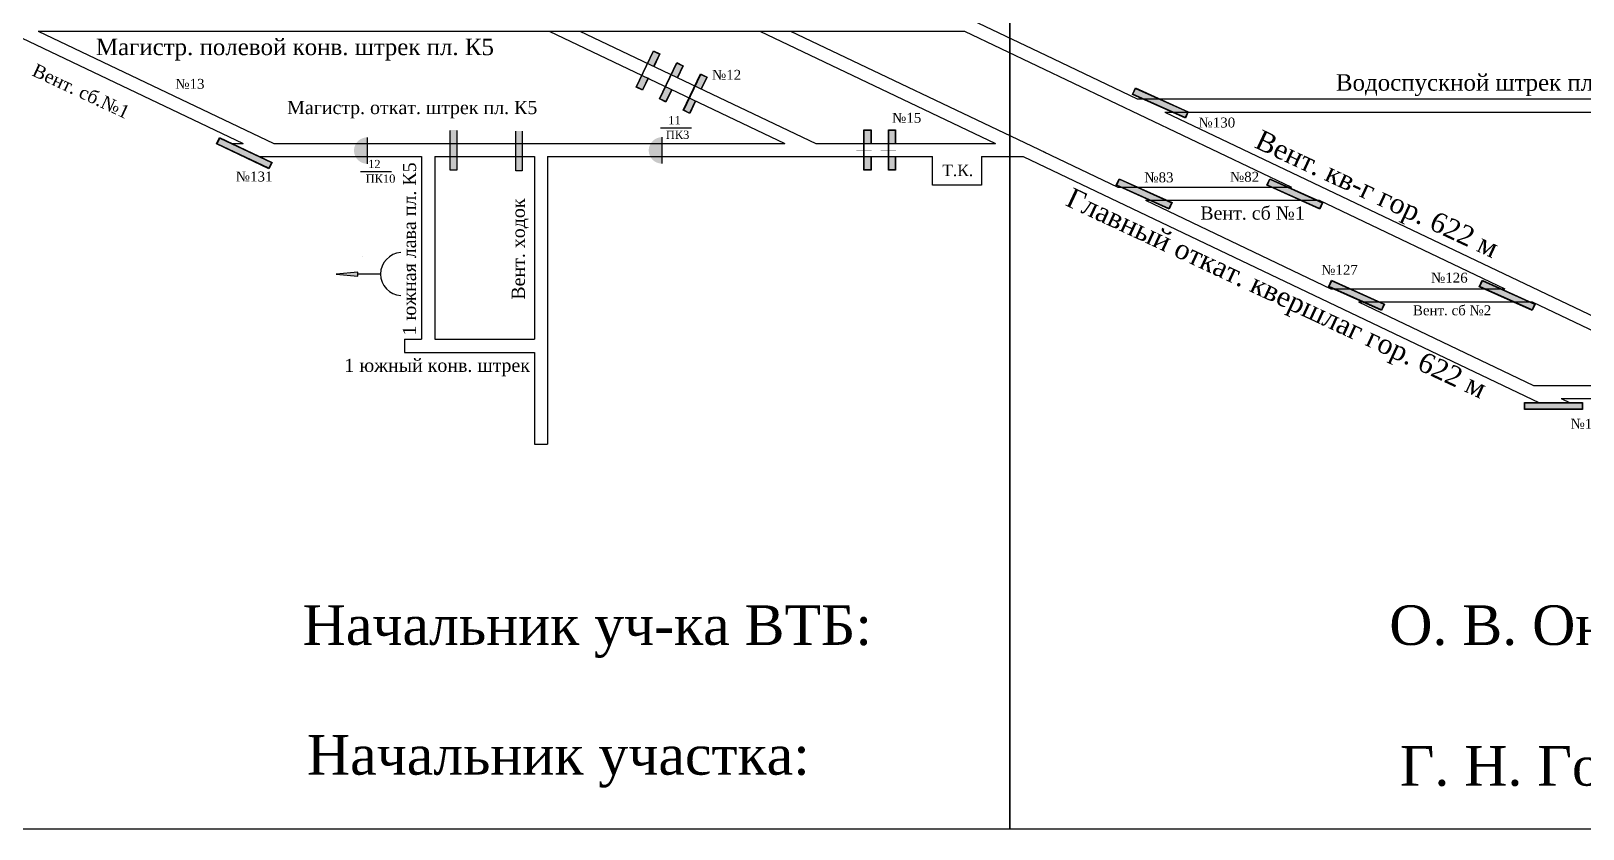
# Model space of a CAD drawing. Header units: millimetres. Extents: x -920 to 211, y -438 to 397.
# Drawn here: x -651.4 to -181, y -438.1 to -196.3 of the extents above; entities that cross this region are included whole.
import ezdxf

# ---------------------------------------------------------------- set-up
doc = ezdxf.new("R2010")
doc.units = ezdxf.units.MM
for name, color, linetype in [('Двери', 7, 'Continuous'), ('Заслоны', 7, 'Continuous'), ('Номера перемычек', 7, 'Continuous'), ('Перемычки 01', 7, 'Continuous'), ('Подписи', 7, 'Continuous')]:
    doc.layers.add(name, color=color, linetype=linetype)
doc.styles.get("Standard").update_dxf_attribs({"font": 'TIMES.TTF', "height": 10})

msp = doc.modelspace()

# ---------------------------------------------------------------- hatches: boundary and pattern name
for points in [[(-401.26, -232.31), (-401.26, -232.46), (-398.94, -232.46), (-398.94, -232.31)], [(-396.58, -232.46), (-396.58, -232.31), (-398.84, -232.31), (-398.84, -232.46)], [(-393.85, -232.31), (-393.85, -232.46), (-391.53, -232.46), (-391.53, -232.31)], [(-389.17, -232.46), (-389.17, -232.31), (-391.43, -232.31), (-391.43, -232.46)], [(-552.33, -270.55), (-552.33, -269.35), (-558.89, -269.99)]]:
    msp.add_hatch(color=256).paths.add_polyline_path(points)
at = {"layer": 'Двери'}
h = msp.add_hatch(color=256, dxfattribs=at)
h.paths.add_polyline_path([(-462.51, -206.92), (-460.74, -203.22), (-462.73, -202.28), (-464.49, -205.98), (-464.4, -206.02), (-462.68, -202.41), (-460.88, -203.27), (-462.6, -206.88)])
h.paths.add_polyline_path([(-466.13, -209.63), (-464.4, -206.02), (-464.49, -205.98), (-466.22, -209.59)])
h.paths.add_polyline_path([(-466, -214.23), (-464.23, -210.53), (-464.32, -210.49), (-466.04, -214.1), (-467.85, -213.24), (-466.13, -209.63), (-466.22, -209.59), (-467.98, -213.29)])
h = msp.add_hatch(color=3, dxfattribs=at)
h.paths.add_polyline_path([(-460.88, -203.27), (-462.68, -202.41), (-464.4, -206.02), (-462.6, -206.88)])
h.paths.add_polyline_path([(-467.85, -213.24), (-466.04, -214.1), (-464.32, -210.49), (-466.13, -209.63)])
h = msp.add_hatch(color=256, dxfattribs=at)
h.paths.add_polyline_path([(-455.43, -210.51), (-453.66, -206.81), (-455.65, -205.87), (-457.41, -209.57), (-457.32, -209.61), (-455.6, -206), (-453.8, -206.86), (-455.52, -210.47)])
h.paths.add_polyline_path([(-459.05, -213.22), (-457.32, -209.61), (-457.41, -209.57), (-459.14, -213.18)])
h.paths.add_polyline_path([(-458.92, -217.83), (-457.15, -214.12), (-457.24, -214.08), (-458.96, -217.69), (-460.77, -216.83), (-459.05, -213.22), (-459.14, -213.18), (-460.9, -216.88)])
h = msp.add_hatch(color=3, dxfattribs=at)
h.paths.add_polyline_path([(-453.8, -206.86), (-455.6, -206), (-457.32, -209.61), (-455.52, -210.47)])
h.paths.add_polyline_path([(-460.77, -216.83), (-458.96, -217.69), (-457.24, -214.08), (-459.05, -213.22)])
h = msp.add_hatch(color=256, dxfattribs=at)
h.paths.add_polyline_path([(-448.21, -213.96), (-446.44, -210.26), (-448.43, -209.31), (-450.19, -213.01), (-450.1, -213.05), (-448.38, -209.44), (-446.58, -210.3), (-448.3, -213.91)])
h.paths.add_polyline_path([(-451.82, -216.66), (-450.1, -213.05), (-450.19, -213.01), (-451.92, -216.62)])
h.paths.add_polyline_path([(-451.69, -221.27), (-449.93, -217.57), (-450.02, -217.53), (-451.74, -221.14), (-453.55, -220.27), (-451.82, -216.66), (-451.92, -216.62), (-453.68, -220.32)])
h = msp.add_hatch(color=3, dxfattribs=at)
h.paths.add_polyline_path([(-446.58, -210.3), (-448.38, -209.44), (-450.1, -213.05), (-448.3, -213.91)])
h.paths.add_polyline_path([(-453.55, -220.27), (-451.74, -221.14), (-450.02, -217.53), (-451.82, -216.66)])
h = msp.add_hatch(color=256, dxfattribs=at)
h.paths.add_polyline_path([(-396.72, -230.38), (-396.72, -226.28), (-398.92, -226.28), (-398.92, -230.38), (-398.82, -230.38), (-398.82, -226.38), (-396.82, -226.38), (-396.82, -230.38)])
h.paths.add_polyline_path([(-398.82, -234.38), (-398.82, -230.38), (-398.92, -230.38), (-398.92, -234.38)])
h.paths.add_polyline_path([(-396.72, -238.48), (-396.72, -234.38), (-396.82, -234.38), (-396.82, -238.38), (-398.82, -238.38), (-398.82, -234.38), (-398.92, -234.38), (-398.92, -238.48)])
h = msp.add_hatch(color=3, dxfattribs=at)
h.paths.add_polyline_path([(-396.82, -226.38), (-398.82, -226.38), (-398.82, -230.38), (-396.82, -230.38)])
h.paths.add_polyline_path([(-398.82, -238.38), (-396.82, -238.38), (-396.82, -234.38), (-398.82, -234.38)])
h = msp.add_hatch(color=256, dxfattribs=at)
h.paths.add_polyline_path([(-389.31, -230.38), (-389.31, -226.28), (-391.51, -226.28), (-391.51, -230.38), (-391.41, -230.38), (-391.41, -226.38), (-389.41, -226.38), (-389.41, -230.38)])
h.paths.add_polyline_path([(-391.41, -234.38), (-391.41, -230.38), (-391.51, -230.38), (-391.51, -234.38)])
h.paths.add_polyline_path([(-389.31, -238.48), (-389.31, -234.38), (-389.41, -234.38), (-389.41, -238.38), (-391.41, -238.38), (-391.41, -234.38), (-391.51, -234.38), (-391.51, -238.48)])
h = msp.add_hatch(color=3, dxfattribs=at)
h.paths.add_polyline_path([(-389.41, -226.38), (-391.41, -226.38), (-391.41, -230.38), (-389.41, -230.38)])
h.paths.add_polyline_path([(-391.41, -238.38), (-389.41, -238.38), (-389.41, -234.38), (-391.41, -234.38)])
at = {"layer": 'Заслоны'}
h = msp.add_hatch(color=7, dxfattribs=at)
h.paths.add_polyline_path([(-549.47, -228.53, 0.267949), (-552.93, -230.53), (-549.47, -230.53)])
h.paths.add_polyline_path([(-549.47, -230.53), (-552.93, -230.53, 0.267949), (-552.93, -234.53), (-549.47, -234.53)])
h.paths.add_polyline_path([(-549.47, -234.53), (-552.93, -234.53, 0.267949), (-549.47, -236.53)])
h = msp.add_hatch(color=7, dxfattribs=at)
h.paths.add_polyline_path([(-460.13, -228.48, 0.267949), (-463.6, -230.48), (-460.13, -230.48)])
h.paths.add_polyline_path([(-460.13, -230.48), (-463.6, -230.48, 0.267949), (-463.6, -234.48), (-460.13, -234.48)])
h.paths.add_polyline_path([(-460.13, -234.48), (-463.6, -234.48, 0.267949), (-460.13, -236.48)])
at = {"layer": 'Перемычки 01'}
h = msp.add_hatch(color=256, dxfattribs=at)
h.paths.add_polyline_path([(-316.65, -213.54), (-317.54, -215.5), (-301.48, -222.71), (-300.6, -220.75)])
h.paths.add_polyline_path([(-300.77, -220.81), (-301.54, -222.54), (-317.37, -215.43), (-316.59, -213.7)], flags=16)
for points in [[(-316.59, -213.7), (-317.37, -215.43), (-301.54, -222.54), (-300.77, -220.81)], [(-594.17, -228.73), (-594.98, -230.44), (-579.3, -237.86), (-578.49, -236.15)], [(-321.5, -241.24), (-322.28, -242.97), (-306.45, -250.08), (-305.68, -248.35)], [(-275.84, -241.24), (-276.61, -242.97), (-260.79, -250.08), (-260.01, -248.35)], [(-257.12, -272), (-257.89, -273.73), (-242.07, -280.84), (-241.29, -279.11)], [(-211.45, -272), (-212.23, -273.73), (-196.41, -280.84), (-195.63, -279.11)], [(-198.61, -308.98), (-198.61, -310.87), (-181.27, -310.87), (-181.27, -308.98)]]:
    msp.add_hatch(color=3, dxfattribs=at).paths.add_polyline_path(points)
h = msp.add_hatch(color=256, dxfattribs=at)
h.paths.add_polyline_path([(-594.23, -228.56), (-595.15, -230.5), (-579.24, -238.03), (-578.32, -236.09)])
h.paths.add_polyline_path([(-578.49, -236.15), (-579.3, -237.86), (-594.98, -230.44), (-594.17, -228.73)], flags=16)
h = msp.add_hatch(color=256, dxfattribs=at)
h.paths.add_polyline_path([(-522.18, -238.53), (-522.18, -234.43), (-522.28, -234.43), (-522.28, -238.43), (-524.28, -238.43), (-524.28, -234.43), (-524.38, -234.43), (-524.38, -238.53)])
h.paths.add_polyline_path([(-522.28, -234.43), (-522.18, -234.43), (-522.18, -226.33), (-524.38, -226.33), (-524.38, -234.43), (-524.28, -234.43), (-524.28, -226.43), (-522.28, -226.43)])
h = msp.add_hatch(color=3, dxfattribs=at)
h.paths.add_polyline_path([(-524.28, -238.43), (-522.28, -238.43), (-522.28, -234.43), (-524.28, -234.43)])
h.paths.add_polyline_path([(-522.28, -230.43), (-524.28, -230.43), (-524.28, -234.43), (-522.28, -234.43)])
h.paths.add_polyline_path([(-522.28, -230.43), (-522.28, -226.43), (-524.28, -226.43), (-524.28, -230.43)])
h = msp.add_hatch(color=256, dxfattribs=at)
h.paths.add_polyline_path([(-502.36, -238.76), (-502.36, -234.66), (-502.46, -234.66), (-502.46, -238.66), (-504.46, -238.66), (-504.46, -234.66), (-504.56, -234.66), (-504.56, -238.76)])
h.paths.add_polyline_path([(-502.46, -234.66), (-502.36, -234.66), (-502.36, -226.56), (-504.56, -226.56), (-504.56, -234.66), (-504.46, -234.66), (-504.46, -226.66), (-502.46, -226.66)])
h = msp.add_hatch(color=3, dxfattribs=at)
h.paths.add_polyline_path([(-504.46, -238.66), (-502.46, -238.66), (-502.46, -234.66), (-504.46, -234.66)])
h.paths.add_polyline_path([(-502.46, -230.66), (-504.46, -230.66), (-504.46, -234.66), (-502.46, -234.66)])
h.paths.add_polyline_path([(-502.46, -230.66), (-502.46, -226.66), (-504.46, -226.66), (-504.46, -230.66)])
h = msp.add_hatch(color=256, dxfattribs=at)
h.paths.add_polyline_path([(-321.56, -241.08), (-322.44, -243.04), (-306.39, -250.25), (-305.51, -248.29)])
h.paths.add_polyline_path([(-305.68, -248.35), (-306.45, -250.08), (-322.28, -242.97), (-321.5, -241.24)], flags=16)
h = msp.add_hatch(color=256, dxfattribs=at)
h.paths.add_polyline_path([(-275.9, -241.08), (-276.78, -243.04), (-260.73, -250.25), (-259.85, -248.29)])
h.paths.add_polyline_path([(-260.01, -248.35), (-260.79, -250.08), (-276.61, -242.97), (-275.84, -241.24)], flags=16)
h = msp.add_hatch(color=256, dxfattribs=at)
h.paths.add_polyline_path([(-257.18, -271.83), (-258.06, -273.79), (-242, -281.01), (-241.12, -279.04)])
h.paths.add_polyline_path([(-241.29, -279.11), (-242.07, -280.84), (-257.89, -273.73), (-257.12, -272)], flags=16)
h = msp.add_hatch(color=256, dxfattribs=at)
h.paths.add_polyline_path([(-211.52, -271.83), (-212.4, -273.79), (-196.34, -281.01), (-195.46, -279.04)])
h.paths.add_polyline_path([(-195.63, -279.11), (-196.41, -280.84), (-212.23, -273.73), (-211.45, -272)], flags=16)
h = msp.add_hatch(color=256, dxfattribs=at)
h.paths.add_polyline_path([(-198.74, -308.85), (-198.74, -311), (-181.14, -311), (-181.14, -308.85)])
h.paths.add_polyline_path([(-181.27, -308.98), (-181.27, -310.87), (-198.61, -310.87), (-198.61, -308.98)], flags=16)

# ---------------------------------------------------------------- linework, layer by layer
for p, q in [((-380.81, -185.97), (-343.8, -203.63)), ((-658.47, -196.29), (-587.04, -230.36)), ((-649.18, -196.29), (-577.75, -230.36)), ((-649.18, -196.29), (-368.46, -196.29)), ((-570.94, -196.29), (-541.46, -196.29)), ((-494.27, -196.29), (-422.84, -230.36)), ((-484.98, -196.29), (-413.54, -230.36)), ((-430.46, -196.29), (-359.03, -230.36)), ((-421.17, -196.29), (-343.9, -233.14)), ((-368.46, -196.29), (-269.3, -243.59)), ((-343.74, -203.65), (-316.06, -216.86)), ((-316.06, -216.86), (-270.67, -216.86)), ((-307.67, -220.86), (-98.29, -220.86)), ((-307.67, -220.86), (-160.19, -291.19)), ((-273.22, -216.82), (-132.82, -216.86)), ((-590.42, -230.36), (-587.04, -230.36)), ((-577.75, -230.36), (-494.79, -230.36)), ((-494.79, -230.36), (-422.84, -230.36)), ((-413.54, -230.36), (-359.03, -230.36)), ((-581.96, -234.36), (-568.26, -234.36)), ((-568.39, -234.36), (-533.02, -234.36)), ((-533.02, -234.36), (-533.02, -289.71)), ((-529.01, -234.36), (-529.01, -289.71)), ((-529.01, -234.36), (-499.08, -234.36)), ((-499.08, -234.36), (-498.79, -234.36)), ((-498.79, -234.36), (-498.79, -289.71)), ((-494.79, -234.36), (-494.79, -321.51)), ((-494.79, -234.36), (-407.15, -234.36)), ((-408.6, -234.36), (-385.38, -234.36)), ((-385.34, -234.36), (-378.14, -234.36)), ((-378.14, -242.96), (-378.14, -234.36)), ((-363.23, -234.36), (-363.23, -242.96)), ((-363.23, -234.36), (-350.64, -234.36)), ((-350.64, -234.36), (-194.2, -308.98)), ((-344.58, -232.82), (-322, -243.59)), ((-363.23, -242.96), (-378.14, -242.96)), ((-322, -243.59), (-269.3, -243.59)), ((-313.62, -247.59), (-260.91, -247.59)), ((-313.62, -247.59), (-257.42, -274.39)), ((-260.91, -247.59), (-204.71, -274.39)), ((-551, -264.75), (-551, -264.75)), ((-545.41, -269.99), (-552.33, -269.99)), ((-257.42, -274.39), (-204.71, -274.39)), ((-249.03, -278.39), (-196.33, -278.39)), ((-249.03, -278.39), (-195.98, -303.69)), ((-196.33, -278.39), (-163.1, -294.23)), ((-538.14, -289.71), (-533.02, -289.71)), ((-529.01, -289.71), (-529.01, -289.71)), ((-529.01, -289.71), (-498.79, -289.71)), ((-538.14, -293.71), (-498.79, -293.71)), ((-529.01, -293.71), (-529.01, -293.71)), ((-498.79, -293.71), (-498.79, -321.51)), ((-195.98, -303.69), (-142.4, -303.69)), ((-187.6, -307.69), (-184.9, -308.98)), ((-187.6, -307.69), (-134.63, -307.69))]:
    msp.add_line(p, q)
at = {"color": 0}
for p, q in [((-538.14, -289.71), (-538.14, -293.71)), ((-498.79, -321.51), (-494.79, -321.51))]:
    msp.add_line(p, q, dxfattribs=at)
at = {"color": 2}
for points in [[(-354.72, 396.64), (-920.19, 396.64), (-920.19, -438.15), (-354.72, -438.15)], [(210.75, 396.64), (-354.72, 396.64), (-354.72, -438.15), (210.75, -438.15)]]:
    msp.add_lwpolyline(points, close=True, dxfattribs=at)
msp.add_lwpolyline([(-552.33, -269.35), (-558.89, -269.99), (-552.33, -270.55)], close=True)
msp.add_arc((-538.9, -269.95), 6.51, 93.5948, 266.4052)
at = {"layer": 'Двери'}
for points in [[(-464.23, -210.53), (-466, -214.23), (-467.98, -213.29), (-462.73, -202.28), (-460.74, -203.22), (-462.51, -206.92)], [(-464.32, -210.49), (-466.04, -214.1), (-467.85, -213.24), (-462.68, -202.41), (-460.88, -203.27), (-462.6, -206.88)], [(-457.15, -214.12), (-458.92, -217.83), (-460.9, -216.88), (-455.65, -205.87), (-453.66, -206.81), (-455.43, -210.51)], [(-457.24, -214.08), (-458.96, -217.69), (-460.77, -216.83), (-455.6, -206), (-453.8, -206.86), (-455.52, -210.47)], [(-449.93, -217.57), (-451.69, -221.27), (-453.68, -220.32), (-448.43, -209.31), (-446.44, -210.26), (-448.21, -213.96)], [(-450.02, -217.53), (-451.74, -221.14), (-453.55, -220.27), (-448.38, -209.44), (-446.58, -210.3), (-448.3, -213.91)], [(-396.72, -234.38), (-396.72, -238.48), (-398.92, -238.48), (-398.92, -226.28), (-396.72, -226.28), (-396.72, -230.38)], [(-396.82, -234.38), (-396.82, -238.38), (-398.82, -238.38), (-398.82, -226.38), (-396.82, -226.38), (-396.82, -230.38)], [(-389.31, -234.38), (-389.31, -238.48), (-391.51, -238.48), (-391.51, -226.28), (-389.31, -226.28), (-389.31, -230.38)], [(-389.41, -234.38), (-389.41, -238.38), (-391.41, -238.38), (-391.41, -226.38), (-389.41, -226.38), (-389.41, -230.38)]]:
    msp.add_lwpolyline(points, dxfattribs=at)
at = {"layer": 'Заслоны', "color": 7}
for p, q in [((-460.57, -225.6), (-451.17, -225.6)), ((-549.47, -228.53), (-549.47, -236.53)), ((-460.13, -228.48), (-460.13, -236.48)), ((-551.55, -238.9), (-542.15, -238.9))]:
    msp.add_line(p, q, dxfattribs=at)
at = {"layer": 'Перемычки 01'}
for points in [[(-316.65, -213.54), (-300.6, -220.75), (-301.48, -222.71), (-317.54, -215.5)], [(-316.59, -213.7), (-300.77, -220.81), (-301.54, -222.54), (-317.37, -215.43)], [(-594.23, -228.56), (-578.32, -236.09), (-579.24, -238.03), (-595.15, -230.5)], [(-594.17, -228.73), (-578.49, -236.15), (-579.3, -237.86), (-594.98, -230.44)], [(-321.56, -241.08), (-305.51, -248.29), (-306.39, -250.25), (-322.44, -243.04)], [(-321.5, -241.24), (-305.68, -248.35), (-306.45, -250.08), (-322.28, -242.97)], [(-275.9, -241.08), (-259.85, -248.29), (-260.73, -250.25), (-276.78, -243.04)], [(-275.84, -241.24), (-260.01, -248.35), (-260.79, -250.08), (-276.61, -242.97)], [(-257.18, -271.83), (-241.12, -279.04), (-242, -281.01), (-258.06, -273.79)], [(-257.12, -272), (-241.29, -279.11), (-242.07, -280.84), (-257.89, -273.73)], [(-211.52, -271.83), (-195.46, -279.04), (-196.34, -281.01), (-212.4, -273.79)], [(-211.45, -272), (-195.63, -279.11), (-196.41, -280.84), (-212.23, -273.73)], [(-198.74, -308.85), (-181.14, -308.85), (-181.14, -311), (-198.74, -311)], [(-198.61, -308.98), (-181.27, -308.98), (-181.27, -310.87), (-198.61, -310.87)]]:
    msp.add_lwpolyline(points, close=True, dxfattribs=at)
for points in [[(-522.28, -226.43), (-522.28, -238.43), (-524.28, -238.43), (-524.28, -226.43)], [(-502.46, -226.66), (-502.46, -238.66), (-504.46, -238.66), (-504.46, -226.66)]]:
    msp.add_lwpolyline(points, dxfattribs=at)

# ---------------------------------------------------------------- texts
for s, height, p in [('Магистр. полевой конв. штрек пл. К5', 5, (-631.7, -203.6)), ('Водоспускной штрек пл. К5', 5, (-255.85, -214.38)), ('Магистр. откат. штрек пл. К5', 4, (-573.74, -221.47)), ('Т.К.', 3.5, (-375.19, -240.28)), ('Вент. сб №1', 4, (-296.97, -253.47)), ('Вент. сб №2', 3, (-232.52, -282.44)), ('1 южный конв. штрек', 4, (-556.39, -299.61))]:
    msp.add_text(s, height=height).set_placement(p)
for s, rotation, p in [('Вент. сб.№1', 335, (-651.38, -209.63)), ('1 южная лава пл. К5', 90, (-534.67, -288.59)), ('Вент. ходок', 90, (-501.68, -277.72))]:
    msp.add_text(s, height=4, rotation=rotation).set_placement(p)
at = {"color": 7}
for s, p in [('Вент. кв-г гор. 622 м', (-280.88, -231.45)), ('Главный откат. квершлаг гор. 622 м', (-338.17, -249.01))]:
    msp.add_text(s, height=6, rotation=335, dxfattribs=at).set_placement(p)
at = {"layer": 'Заслоны', "color": 7}
for s, p in [('11', (-458.22, -224.56)), ('ПК3', (-458.96, -228.98)), ('ПК10', (-549.94, -242.27)), ('12', (-549.2, -237.85))]:
    msp.add_text(s, height=2.5, dxfattribs=at).set_placement(p)
at = {"layer": 'Номера перемычек'}
for s, p in [('№13', (-607.64, -213.8)), ('№12', (-444.97, -211.06)), ('№15', (-390.39, -224.09)), ('№130', (-297.51, -225.52)), ('№131', (-589.3, -241.89)), ('№83', (-313.93, -242.15)), ('№82', (-287.98, -241.98)), ('№127', (-260.33, -270.16)), ('№126', (-227.04, -272.55)), ('№106', (-184.74, -316.83))]:
    msp.add_text(s, height=3, dxfattribs=at).set_placement(p)
at = {"layer": 'Подписи'}
for s, p in [('Начальник уч-ка ВТБ:', (-569.02, -382.36)), ('О. В. Онищенко', (-239.68, -382.36)), ('Г. Н. Голуб', (-236.49, -425.02))]:
    msp.add_text(s, height=12, dxfattribs=at).set_placement(p)
at = {"layer": 'Подписи', "color": 0}
msp.add_text('Начальник участка:', height=12, dxfattribs=at).set_placement((-567.73, -421.69))

doc.saveas('drawing.dxf')
